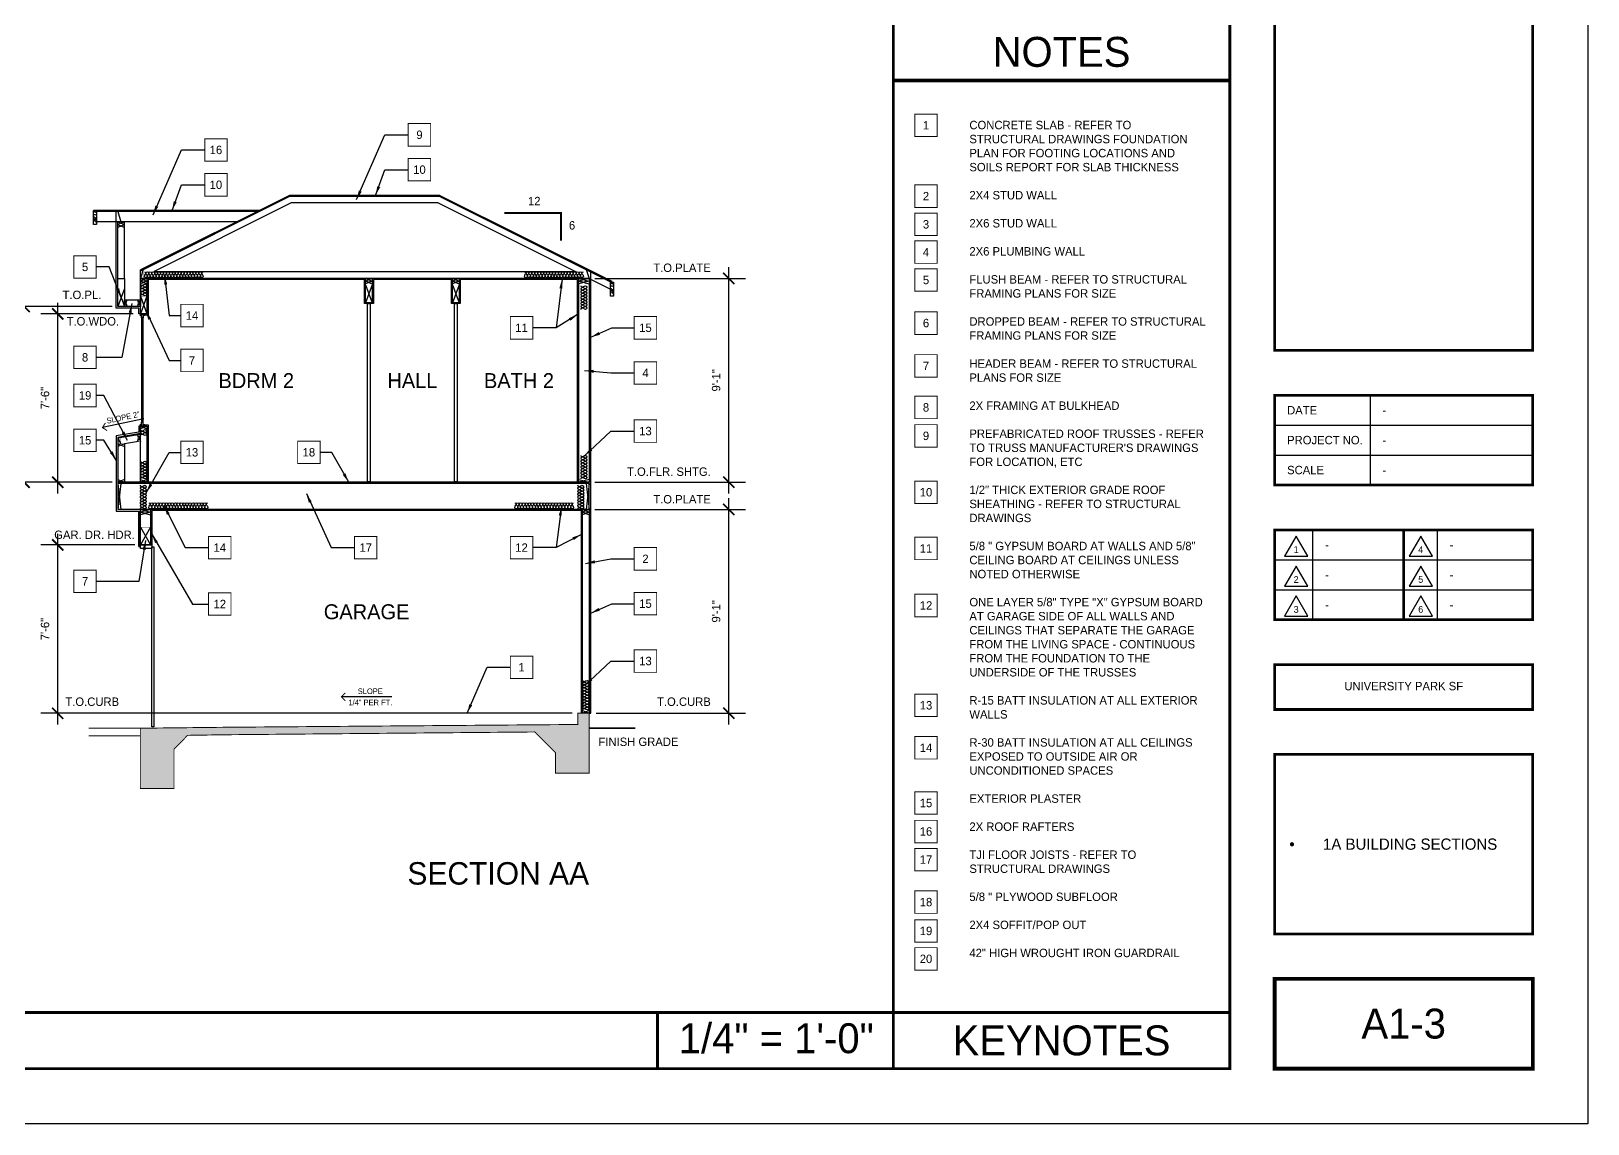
# Model space of a CAD drawing. Extents: x -1728 to 0, y -1152 to 0.
# Drawn here: x -833 to 0, y -1152 to -568 of the extents above; entities that cross this region are included whole.
import ezdxf
from ezdxf.enums import TextEntityAlignment as Align

# ---------------------------------------------------------------- set-up
doc = ezdxf.new("R2010")
doc.units = 0
doc.header["$LTSCALE"] = 48
doc.header["$MEASUREMENT"] = 0
doc.header["$PDMODE"] = 3
doc.header["$PDSIZE"] = -2
doc.layers.get('0').update_dxf_attribs({"linetype": 'CONTINUOUS'})
doc.layers.get('DEFPOINTS').update_dxf_attribs({"linetype": 'CONTINUOUS'})
doc.layers.add('24X36TB', color=7, linetype='CONTINUOUS', lineweight=30)
for name, color, linetype in [('30X42TB', 7, 'CONTINUOUS'), ('A-DIM', 1, 'CONTINUOUS'), ('A-HATCH', 40, 'CONTINUOUS'), ('A-SECT', 7, 'CONTINUOUS'), ('A-SECT SLAB', 123, 'CONTINUOUS'), ('A-SECT WALLS', 7, 'CONTINUOUS'), ('A-SYMTEXT', 2, 'CONTINUOUS'), ('A-TEXT', 3, 'CONTINUOUS'), ('A_INT_EL', 7, 'CONTINUOUS'), ('TB-text', 3, 'CONTINUOUS')]:
    doc.layers.add(name, color=color, linetype=linetype)
doc.styles.get("Standard").update_dxf_attribs({"font": 'ERASMD.TTF', "height": 4.5})
doc.dimstyles.new('ARCHITECTURE', dxfattribs={"dimscale": 48, "dimtxt": 0.18, "dimasz": 0.125, "dimexe": 0.1875, "dimexo": 0.0625, "dimgap": 0.09375, "dimtad": 1, "dimdec": 4, "dimzin": 3, "dimdsep": 46, "dimlunit": 4, "dimtxsty": 'Standard', "dimblk1": 'ARCHTICK', "dimblk2": 'ARCHTICK', "dimsah": 1, "dimcen": 0.09375, "dimdle": 0.125, "dimclrd": 1, "dimclre": 1, "dimclrt": 3, "dimadec": 0, "dimazin": 0, "dimtfac": 1, "dimtdec": 4, "dimtofl": 0, "dimtmove": 2, "dimatfit": 3, "dimldrblk": 'ARCHTICK', "dimfxl": 1, "dimfrac": 2, "dimtolj": 1, "dimtzin": 0, "dimarcsym": 0})
doc.dimstyles.new('ARROW', dxfattribs={"dimscale": 48, "dimtxt": 0.125, "dimasz": 5, "dimexe": 0.1875, "dimexo": 0.0625, "dimgap": 0.09375, "dimtad": 1, "dimjust": 2, "dimdec": 4, "dimzin": 3, "dimdsep": 46, "dimlunit": 4, "dimtxsty": 'Standard', "dimcen": 0.09375, "dimdle": 0.125, "dimclrt": 255, "dimadec": 0, "dimazin": 0, "dimtfac": 1, "dimtdec": 4, "dimtofl": 0, "dimtmove": 2, "dimatfit": 3, "dimfxl": 1, "dimfrac": 2, "dimtolj": 1, "dimtzin": 0, "dimarcsym": 0})

# ---------------------------------------------------------------- blocks, each defined once
blk = doc.blocks.new('01PSRV01')
at = {"color": 0, "linetype": 'ByBlock'}
blk.add_lwpolyline([(0, 0.5), (-0.433, -0.25), (0.433, -0.25)], close=True, dxfattribs=at)
blk.add_attdef('NUMBER', text='', height=0.25, dxfattribs=at).set_placement((0, 0), align=Align.MIDDLE)
blk = doc.blocks.new('A$C06A91398')
at = {"layer": '24X36TB'}
for p, q in [((495.62, 322.64), (495.62, 274.64)), ((444.62, 306.64), (582.62, 306.64)), ((444.62, 290.64), (582.62, 290.64)), ((444.62, 274.64), (582.62, 274.64)), ((464.92, 250.64), (464.92, 202.64)), ((531.53, 250.64), (531.53, 202.64)), ((444.62, 234.64), (582.62, 234.64)), ((444.62, 218.64), (582.62, 218.64))]:
    blk.add_line(p, q, dxfattribs=at)
blk.add_lwpolyline([(-1115.88, 1085.14), (612.12, 1085.14), (612.12, -66.86), (-1115.88, -66.86)], close=True, dxfattribs=at)
for points, const_width in [([(420.62, -37.36), (420.62, 1055.64), (-1055.88, 1055.64), (-1055.88, -37.36)], 1.5), ([(444.62, 346.64), (444.62, 623.52), (582.62, 623.52), (582.62, 346.64)], 1.5), ([(444.62, 274.64), (444.62, 322.64), (582.62, 322.64), (582.62, 274.64)], 1.5), ([(444.62, 202.64), (444.62, 250.64), (582.62, 250.64), (582.62, 202.64)], 1.5), ([(444.62, 178.64), (582.62, 178.64), (582.62, 154.64), (444.62, 154.64)], 1.5), ([(444.62, 34.64), (444.62, 130.64), (582.62, 130.64), (582.62, 34.64)], 1.5), ([(444.62, 10.64), (582.62, 10.64), (582.62, -37.36), (444.62, -37.36)], 2)]:
    blk.add_lwpolyline(points, close=True, dxfattribs=dict(at, const_width=const_width))
at = {"layer": '24X36TB', "const_width": 1.5}
blk.add_lwpolyline([(513.62, 250.64), (513.62, 202.64)], dxfattribs=at)
at = {"layer": 'TB-text', "xscale": 14.40000000000146, "yscale": 14.39999999999418, "zscale": 14.4}
for p, values in [((456.11, 240.17), {'NUMBER': '1'}), ((522.72, 240.17), {'NUMBER': '4'}), ((456.11, 224.17), {'NUMBER': '2'}), ((522.72, 224.17), {'NUMBER': '5'}), ((456.11, 208.17), {'NUMBER': '3'}), ((522.72, 208.17), {'NUMBER': '6'})]:
    blk.add_blockref('01PSRV01', p, dxfattribs=at).add_auto_attribs(values)
at = {"layer": 'TB-text', "char_height": 4.5, "width": 51, "attachment_point": 4}
for s, insert in [('{\\fEras Medium ITC|b0|i0|c0|p34;DATE}', (451.26, 314.64)), ('{\\fEras Medium ITC|b0|i0|c0|p34;PROJECT NO.}', (451.26, 298.64)), ('{\\fEras Medium ITC|b0|i0|c0|p34;SCALE}', (451.26, 282.64))]:
    blk.add_mtext(s, dxfattribs=dict(at, insert=insert))
blk = doc.blocks.new('A$C55AC4CED')
at = {"layer": 'A-SECT WALLS', "color": 1}
for p, q in [((-3.5, 0), (0, -1.5)), ((0, 0), (-3.5, -1.5))]:
    blk.add_line(p, q, dxfattribs=at)
at = {"layer": 'A-SECT WALLS', "color": 1, "const_width": 0.05}
blk.add_lwpolyline([(-3.5, 0), (0, 0), (0, -1.5), (-3.5, -1.5)], close=True, dxfattribs=at)
blk = doc.blocks.new('A$C733F0816')
at = {"layer": 'A-SECT WALLS', "color": 1}
for p, q in [((-5.5, 0), (0, -1.5)), ((0, 0), (-5.5, -1.5))]:
    blk.add_line(p, q, dxfattribs=at)
at = {"layer": 'A-SECT WALLS', "color": 1, "const_width": 0.05}
blk.add_lwpolyline([(-5.5, 0), (0, 0), (0, -1.5), (-5.5, -1.5)], close=True, dxfattribs=at)
blk = doc.blocks.new('A$C44A25B88')
at = {"layer": 'A-SECT WALLS', "color": 1, "const_width": 0.05}
blk.add_lwpolyline([(0, 0), (0, 3.91), (-1.5, 4.66), (-1.5, 0), (0, 0)], dxfattribs=at)
at = {"layer": 'A-SECT WALLS', "color": 1}
blk.add_lwpolyline([(-1.5, 4.66), (0, 0)], dxfattribs=at)
blk = doc.blocks.new('_ARCHTICK')
at = {"color": 0, "linetype": 'ByBlock', "const_width": 0.15}
blk.add_lwpolyline([(-0.5, -0.5), (0.5, 0.5)], dxfattribs=at)
blk = doc.blocks.new('*D8')
at = {"layer": 'A-DIM', "color": 1, "lineweight": -2, "transparency": 16777216}
for p, q in [((-531.17, -823.5), (-450.43, -823.5)), ((-459.43, -938.5), (-459.43, -817.5)), ((-530.3, -932.5), (-450.43, -932.5))]:
    blk.add_line(p, q, dxfattribs=at)
at = {"layer": 'DEFPOINTS', "color": 0, "transparency": 16777216}
for p in [(-534.17, -823.5), (-459.43, -823.5), (-533.3, -932.5)]:
    blk.add_point(p, dxfattribs=at)
at = {"layer": 'A-DIM', "color": 1, "lineweight": -2, "transparency": 16777216, "xscale": 6, "yscale": 6, "zscale": 6}
for p, rotation in [((-459.43, -823.5), 90), ((-459.43, -932.5), 270)]:
    blk.add_blockref('_ARCHTICK', p, dxfattribs=dict(at, rotation=rotation))
at = {"layer": 'A-DIM', "color": 3, "transparency": 16777216, "insert": (-466.21, -878), "char_height": 4.5, "attachment_point": 5, "rotation": 90}
blk.add_mtext('\\A1;9\'-1"', dxfattribs=at)
blk = doc.blocks.new('*D9')
at = {"layer": 'A-DIM', "color": 1, "lineweight": -2, "transparency": 16777216}
for p, q in [((-459.43, -815), (-459.43, -694)), ((-531.17, -700), (-450.43, -700)), ((-531.17, -809), (-450.43, -809))]:
    blk.add_line(p, q, dxfattribs=at)
at = {"layer": 'DEFPOINTS', "color": 0, "transparency": 16777216}
for p in [(-534.17, -700), (-459.43, -700), (-534.17, -809)]:
    blk.add_point(p, dxfattribs=at)
at = {"layer": 'A-DIM', "color": 1, "lineweight": -2, "transparency": 16777216, "xscale": 6, "yscale": 6, "zscale": 6}
for p, rotation in [((-459.43, -700), 90), ((-459.43, -809), 270)]:
    blk.add_blockref('_ARCHTICK', p, dxfattribs=dict(at, rotation=rotation))
at = {"layer": 'A-DIM', "color": 3, "transparency": 16777216, "insert": (-466.21, -754.5), "char_height": 4.5, "attachment_point": 5, "rotation": 90}
blk.add_mtext('\\A1;9\'-1"', dxfattribs=at)
blk = doc.blocks.new('*D15')
at = {"layer": 'A-DIM', "color": 1, "lineweight": -2, "transparency": 16777216}
for p, q in [((-818.35, -938.5), (-818.35, -836.5)), ((-777.05, -842.5), (-827.35, -842.5)), ((-543.17, -932.5), (-827.35, -932.5))]:
    blk.add_line(p, q, dxfattribs=at)
at = {"layer": 'DEFPOINTS', "color": 0, "transparency": 16777216}
for p in [(-818.35, -842.5), (-774.05, -842.5), (-540.17, -932.5)]:
    blk.add_point(p, dxfattribs=at)
at = {"layer": 'A-DIM', "color": 1, "lineweight": -2, "transparency": 16777216, "xscale": 6, "yscale": 6, "zscale": 6}
for p, rotation in [((-818.35, -842.5), 90), ((-818.35, -932.5), 270)]:
    blk.add_blockref('_ARCHTICK', p, dxfattribs=dict(at, rotation=rotation))
at = {"layer": 'A-DIM', "color": 3, "transparency": 16777216, "insert": (-825.13, -887.5), "char_height": 4.5, "attachment_point": 5, "rotation": 90}
blk.add_mtext('\\A1;7\'-6"', dxfattribs=at)
blk = doc.blocks.new('*D16')
at = {"layer": 'A-DIM', "color": 1, "lineweight": -2, "transparency": 16777216}
for p, q in [((-818.35, -815), (-818.35, -713)), ((-778.05, -719), (-827.35, -719)), ((-789.17, -809), (-827.35, -809))]:
    blk.add_line(p, q, dxfattribs=at)
at = {"layer": 'DEFPOINTS', "color": 0, "transparency": 16777216}
for p in [(-818.35, -719), (-775.05, -719), (-786.17, -809)]:
    blk.add_point(p, dxfattribs=at)
at = {"layer": 'A-DIM', "color": 1, "lineweight": -2, "transparency": 16777216, "xscale": 6, "yscale": 6, "zscale": 6}
for p, rotation in [((-818.35, -719), 90), ((-818.35, -809), 270)]:
    blk.add_blockref('_ARCHTICK', p, dxfattribs=dict(at, rotation=rotation))
at = {"layer": 'A-DIM', "color": 3, "transparency": 16777216, "insert": (-825.13, -764), "char_height": 4.5, "attachment_point": 5, "rotation": 90}
blk.add_mtext('\\A1;7\'-6"', dxfattribs=at)
blk = doc.blocks.new('*D17')
at = {"layer": 'A-DIM', "color": 1, "lineweight": -2, "transparency": 16777216}
for p, q in [((-789.17, -715), (-845.35, -715)), ((-836.35, -815), (-836.35, -709)), ((-789.17, -809), (-845.35, -809))]:
    blk.add_line(p, q, dxfattribs=at)
at = {"layer": 'DEFPOINTS', "color": 0, "transparency": 16777216}
for p in [(-836.35, -715), (-786.17, -715), (-786.17, -809)]:
    blk.add_point(p, dxfattribs=at)
at = {"layer": 'A-DIM', "color": 1, "lineweight": -2, "transparency": 16777216, "xscale": 6, "yscale": 6, "zscale": 6}
for p, rotation in [((-836.35, -715), 90), ((-836.35, -809), 270)]:
    blk.add_blockref('_ARCHTICK', p, dxfattribs=dict(at, rotation=rotation))
at = {"layer": 'A-DIM', "color": 3, "transparency": 16777216, "insert": (-843.17, -762), "char_height": 4.5, "attachment_point": 5, "rotation": 90}
blk.add_mtext('\\A1;7\'-10"', dxfattribs=at)
blk = doc.blocks.new('INSUL')
for p, q in [((0.060181, 0.087308), (0.189161, -0.086543)), ((0.439819, 0.087308), (0.310839, -0.086543)), ((0.560181, 0.087308), (0.689161, -0.086543)), ((0.939819, 0.087308), (0.810839, -0.086543))]:
    blk.add_line(p, q)
for centre, start, end in [((0.25, 0.25), 319.400378, 220.599622), ((0.75, 0.25), 319.400378, 220.599622), ((0, -0.25), 270, 40.830715), ((0.5, -0.25), 139.169285, 40.830715), ((1, -0.25), 139.169285, 270)]:
    blk.add_arc(centre, 0.25, start, end)
blk = doc.blocks.new('arrow')
at = {"layer": 'A_INT_EL', "linetype": 'Continuous', "const_width": 0.5}
blk.add_lwpolyline([(-2.12, -2.12), (0, 0), (2.12, -2.12)], dxfattribs=at)

msp = doc.modelspace()

# ---------------------------------------------------------------- hatches: boundary and pattern name
at = {"layer": 'A-HATCH'}
h = msp.add_hatch(dxfattribs=at)
h.set_pattern_fill('AR-CONC,_O', color=256)
h.set_pattern_definition([(50, (0, 0), (7.172602, -0.62752), [0.75, -8.25]), (355, (0, 0), (-1.387513, 7.52192), [0.6, -6.6]), (100.4514, (0.598, -0.052), (5.785094, 6.894395), [0.6374, -7.01142]), (46.1842, (0, 2), (10.67241, -1.65519), [1.125, -12.375]), (96.6356, (0.889, 1.862), (9.34663, 9.74118), [0.9561, -10.51713]), (351.1842, (0, 2), (9.34662, 9.74119), [0.9, -9.9]), (21, (1, 1.5), (5.96907, -4.02619), [0.75, -8.25]), (326, (1, 1.5), (2.433153, 7.2515), [0.6, -6.6]), (71.4514, (1.4974, 1.1645), (8.402226, 3.225305), [0.6374, -7.01142]), (37.5, (0, 0), (0.1215986, 3.3289385), [0, -6.52, 0, -6.7, 0, -6.625]), (7.5, (0, 0), (2.630695, 3.944117), [0, -3.82, 0, -6.37, 0, -2.525]), (327.5, (-2.23, 0), (5.3382244, -0.225549), [0, -2.5, 0, -7.8, 0, -10.35]), (317.5, (-3.23, 0), (5.831862, 1.00105), [0, -3.25, 0, -5.18, 0, -7.35])])
h.paths.add_polyline_path([(-534.17109, -932.49569), (-537.67109, -932.49569), (-540.17109, -932.49569), (-540.17109, -938.49569), (-729.86603, -939.99897), (-774.17109, -940.49571), (-774.16917, -972.66715), (-756.16917, -972.66715), (-756.16917, -951.66715), (-748.88466, -944.30188), (-729.36905, -943.99365), (-563.17109, -942.49569), (-552.17109, -953.49569), (-552.17109, -964.49569), (-534.17109, -964.49569)])

# ---------------------------------------------------------------- linework, layer by layer
at = {"layer": '24X36TB', "const_width": 1.5}
for points in [[(-371.5, -1122.5), (-371.5, -1122.5), (-371.5, -29.5)], [(-1668, -1092.5), (-1074, -1092.5), (-191.5, -1092.5)], [(-497.57522, -1122.5), (-497.57522, -1092.5)]]:
    msp.add_lwpolyline(points, dxfattribs=at)
at = {"layer": '30X42TB', "color": 7, "const_width": 2}
msp.add_lwpolyline([(-371.5, -594.15775), (-191.5, -594.15775)], dxfattribs=at)
at = {"layer": 'A-SECT'}
for p, q in [((-694.42802, -655.65202), (-774.17109, -695.52356)), ((-694.30999, -656.15202), (-774.17109, -696.08257)), ((-613.91417, -655.65202), (-694.42802, -655.65202)), ((-614.0322, -656.15202), (-694.30999, -656.15202)), ((-614.0322, -656.15202), (-522.28913, -702.02356)), ((-613.91417, -655.65202), (-522.06552, -701.57634)), ((-710.6159, -663.74596), (-799.17109, -663.74596)), ((-711.6159, -664.24596), (-797.67109, -664.24596)), ((-693.48375, -659.65202), (-767.17109, -696.49569)), ((-614.85844, -659.65202), (-693.48375, -659.65202)), ((-614.85844, -659.65202), (-541.17109, -696.49569)), ((-722.6159, -669.74596), (-797.67109, -669.74596)), ((-786.17109, -699.99569), (-786.17109, -669.74596)), ((-782.67109, -699.99569), (-782.67109, -669.74596)), ((-774.17109, -699.99569), (-774.17109, -695.52356)), ((-541.17109, -696.49569), (-767.17109, -696.49569)), ((-533.29609, -932.49569), (-533.29609, -696.52007)), ((-534.17109, -699.99569), (-774.17109, -699.99569)), ((-654.29609, -700.62069), (-770.04609, -700.62069)), ((-607.79609, -700.62069), (-649.54609, -700.62069)), ((-607.79609, -712.99569), (-607.79609, -700.62069)), ((-540.29609, -700.62069), (-603.04609, -700.62069)), ((-534.17109, -699.99569), (-522.67109, -705.74569)), ((-522.28913, -702.02356), (-522.06552, -701.57634)), ((-774.17109, -778.99569), (-775.04609, -778.99569)), ((-787.04609, -784.25446), (-787.04609, -824.37069)), ((-774.17109, -782.99569), (-786.17109, -784.99569)), ((-774.17109, -783.50259), (-786.17109, -785.50259)), ((-786.17109, -784.99569), (-786.17109, -823.49569)), ((-775.17595, -787.21834), (-782.67109, -788.46753)), ((-782.67109, -788.46753), (-782.67109, -808.99569)), ((-534.17109, -808.99569), (-786.17109, -808.99569)), ((-534.17109, -809.74569), (-786.17109, -809.74569)), ((-534.17109, -823.49569), (-534.17109, -808.99569)), ((-534.17109, -823.49569), (-786.17109, -823.49569)), ((-538.29609, -824.12069), (-768.04609, -824.12069)), ((-534.17109, -932.49569), (-533.29609, -932.49569))]:
    msp.add_line(p, q, dxfattribs=at)
for points in [[(-799.17109, -663.74596), (-797.67109, -663.74596), (-797.67109, -671.24596), (-799.17109, -671.24596)], [(-522.67109, -702.02356), (-521.17109, -702.02356), (-521.17109, -709.52356), (-522.67109, -709.52356)], [(-782.67109, -711.49569), (-774.17109, -711.49569), (-774.17109, -714.99569), (-782.67109, -714.99569)], [(-654.29609, -712.99569), (-649.54609, -712.99569), (-649.54609, -713.49569), (-654.29609, -713.49569)], [(-651.23359, -808.75269), (-652.60859, -808.75269), (-652.60859, -713.51663), (-651.23359, -713.51663)], [(-607.79609, -712.99569), (-603.04609, -712.99569), (-603.04609, -713.49569), (-607.79609, -713.49569)], [(-604.73359, -808.75269), (-606.10859, -808.75269), (-606.10859, -713.51663), (-604.73359, -713.51663)], [(-774.04609, -842.49569), (-768.04609, -842.49569), (-768.04609, -844.49569), (-774.04609, -844.49569)], [(-768.04609, -843.49569), (-767.04609, -843.49569), (-767.04609, -939.69206), (-768.04609, -939.69206)]]:
    msp.add_lwpolyline(points, close=True, dxfattribs=at)
for points in [[(-774.17109, -718.99569), (-775.04609, -718.99569), (-775.04609, -715.87069), (-787.04609, -715.87069), (-787.04609, -664.24596)], [(-774.17109, -717.49569), (-774.17109, -719.99569), (-774.17109, -718.99569), (-772.17109, -718.99569), (-772.17109, -719.99569), (-772.17109, -718.99569), (-773.17109, -718.99569), (-773.17109, -719.05296), (-773.67109, -719.05296), (-773.67109, -721.05296), (-772.67109, -721.05296), (-772.67109, -719.05296), (-773.17109, -719.05296), (-772.67109, -719.05296), (-772.67109, -721.05296), (-772.92109, -721.05296), (-772.92109, -776.93843), (-773.04609, -776.93843), (-773.04609, -721.05296), (-773.29609, -721.05296), (-773.29609, -776.93843), (-773.42109, -776.93843), (-773.42109, -721.05296), (-773.42109, -776.93843), (-773.67109, -776.93843), (-773.67109, -778.93843), (-773.17109, -778.93843), (-773.17109, -778.99569), (-774.17109, -778.99569), (-774.17109, -777.99569), (-774.17109, -780.49569), (-774.17109, -778.99569), (-772.17109, -778.99569), (-772.17109, -777.99569), (-772.17109, -778.99569), (-772.67109, -778.99569)], [(-775.04609, -778.99569), (-775.04609, -782.25446), (-787.04609, -784.25446), (-787.04609, -824.37069), (-775.04609, -824.37069), (-775.04609, -843.37069), (-774.04609, -843.37069)], [(-773.17109, -778.93843), (-772.67109, -778.93843), (-772.67109, -776.93843), (-772.92109, -776.93843), (-773.29609, -776.93843)], [(-774.04609, -843.37069), (-775.04609, -843.37069), (-775.04609, -824.37069)]]:
    msp.add_lwpolyline(points, dxfattribs=at)
at = {"layer": 'A-SECT', "const_width": 1}
msp.add_lwpolyline([(-509.43151, -940.49569), (-534.17109, -940.49569)], dxfattribs=at)
at = {"layer": 'A-SECT'}
for points in [[(-799.17109, -665.23409), (-798.68235, -664.31333), (-797.67109, -664.8044)], [(-799.17109, -666.38503), (-798.77448, -665.7712), (-797.67109, -666.1395)], [(-799.17109, -666.9068), (-797.67109, -668.04241)], [(-799.17109, -668.57952), (-798.83588, -668.11914), (-797.67109, -668.88645)], [(-799.17109, -670.03739), (-798.55953, -668.76367), (-797.67109, -670.46708)], [(-522.67109, -703.51169), (-522.18235, -702.59092), (-521.17109, -703.08199)], [(-522.67109, -704.66263), (-522.27448, -704.0488), (-521.17109, -704.4171)], [(-522.67109, -705.1844), (-521.17109, -706.32001)], [(-522.67109, -706.85712), (-522.33588, -706.39674), (-521.17109, -707.16404)], [(-522.67109, -708.31499), (-522.05953, -707.04127), (-521.17109, -708.74468)]]:
    msp.add_spline(points, degree=3, dxfattribs=at)
at = {"layer": 'A-SECT SLAB', "const_width": 0.5}
for points in [[(-729.36905, -943.99365), (-563.17109, -942.49569), (-552.17109, -953.49569), (-552.17109, -964.49569), (-534.17109, -964.49569), (-534.17109, -932.49569), (-540.17109, -932.49569), (-540.17109, -938.49569), (-729.86603, -939.99897)], [(-774.16917, -940.49569), (-801.82212, -940.49569)], [(-729.36905, -943.99365), (-748.88466, -944.30188), (-756.16917, -951.66715), (-756.16917, -972.66715), (-774.16917, -972.66715), (-774.17109, -940.49571), (-729.86603, -939.99897)], [(-774.16917, -944.49569), (-801.82212, -944.49569)]]:
    msp.add_lwpolyline(points, dxfattribs=at)
at = {"layer": 'A-SECT WALLS', "color": 1}
for p, q in [((-786.17109, -664.24596), (-784.67109, -669.74596)), ((-786.17109, -705.49569), (-782.67109, -714.99569)), ((-782.67109, -705.49569), (-786.17109, -714.99569)), ((-653.67109, -703.49569), (-650.17109, -712.99569)), ((-650.17109, -703.49569), (-653.67109, -712.99569)), ((-607.17109, -703.49569), (-603.67109, -712.99569)), ((-603.67109, -703.49569), (-607.17109, -712.99569)), ((-774.17109, -709.49569), (-770.67109, -718.99569)), ((-770.67109, -709.49569), (-774.17109, -718.99569)), ((-786.17109, -785.50259), (-784.62487, -788.46753)), ((-786.17109, -809.74569), (-784.67109, -823.49569)), ((-784.67109, -809.74569), (-786.17109, -823.49569)), ((-535.67109, -809.74569), (-534.17109, -823.49569)), ((-534.17109, -809.74569), (-535.67109, -823.49569)), ((-774.17109, -832.99569), (-768.67109, -842.49569)), ((-768.67109, -832.99569), (-774.17109, -842.49569))]:
    msp.add_line(p, q, dxfattribs=at)
at = {"layer": 'A-SECT WALLS'}
for p, q in [((-770.04609, -700.62069), (-770.04609, -719.62069)), ((-654.29609, -712.99569), (-654.29609, -700.62069)), ((-649.54609, -700.62069), (-649.54609, -712.99569)), ((-603.04609, -700.62069), (-603.04609, -712.99569)), ((-540.29609, -808.99569), (-540.29609, -700.62069)), ((-770.04609, -719.62069), (-772.17109, -719.62069)), ((-768.04609, -824.12069), (-768.04609, -843.12069)), ((-538.29609, -932.49569), (-538.29609, -824.12069))]:
    msp.add_line(p, q, dxfattribs=at)
at = {"layer": 'A-SECT WALLS', "color": 1, "const_width": 0.05}
for points in [[(-786.17109, -664.24596), (-784.67109, -664.24596), (-784.67109, -669.74596), (-786.17109, -669.74596)], [(-786.17109, -705.49569), (-782.67109, -705.49569), (-782.67109, -714.99569), (-786.17109, -714.99569)], [(-653.67109, -703.49569), (-650.17109, -703.49569), (-650.17109, -712.99569), (-653.67109, -712.99569)], [(-607.17109, -703.49569), (-603.67109, -703.49569), (-603.67109, -712.99569), (-607.17109, -712.99569)], [(-774.17109, -709.49569), (-770.67109, -709.49569), (-770.67109, -718.99569), (-774.17109, -718.99569)], [(-786.17109, -788.46753), (-786.17109, -785.50259), (-784.62487, -785.24489), (-784.62487, -788.46753)], [(-786.17109, -809.74569), (-784.67109, -809.74569), (-784.67109, -823.49569), (-786.17109, -823.49569)], [(-535.67109, -809.74569), (-534.17109, -809.74569), (-534.17109, -823.49569), (-535.67109, -823.49569)], [(-774.17109, -832.99569), (-768.67109, -832.99569), (-768.67109, -842.49569), (-774.17109, -842.49569)]]:
    msp.add_lwpolyline(points, close=True, dxfattribs=at)
at = {"layer": 'A-SECT WALLS'}
for points in [[(-786.17109, -699.99569), (-782.67109, -699.99569), (-782.67109, -714.99569), (-786.17109, -714.99569)], [(-774.17109, -699.99569), (-770.67109, -699.99569), (-770.67109, -718.99569), (-774.17109, -718.99569)], [(-653.67109, -699.99569), (-650.17109, -699.99569), (-650.17109, -712.99569), (-653.67109, -712.99569)], [(-607.17109, -699.99569), (-603.67109, -699.99569), (-603.67109, -712.99569), (-607.17109, -712.99569)], [(-539.67109, -699.99569), (-534.17109, -699.99569), (-534.17109, -808.99569), (-539.67109, -808.99569)], [(-774.17109, -778.99569), (-770.67109, -778.99569), (-770.67109, -808.99569), (-774.17109, -808.99569)], [(-774.17109, -823.49569), (-768.67109, -823.49569), (-768.67109, -842.49569), (-774.17109, -842.49569)], [(-537.67109, -823.49569), (-534.17109, -823.49569), (-534.17109, -932.49569), (-537.67109, -932.49569)]]:
    msp.add_lwpolyline(points, close=True, dxfattribs=at)
msp.add_lwpolyline([(-772.17109, -778.37069), (-770.04609, -778.37069), (-770.04609, -808.99569)], dxfattribs=at)
at = {"layer": 'A-SYMTEXT'}
for p, q in [((-772.37523, -775.09971), (-794.4714, -779.75963)), ((-639.71804, -923.73517), (-666.62415, -923.73517))]:
    msp.add_line(p, q, dxfattribs=at)
at = {"layer": 'A-SYMTEXT', "const_width": 0.5}
for points in [[(-359.97839, -624.15775), (-347.97839, -624.15775), (-347.97839, -612.15775), (-359.97839, -612.15775)], [(-630.89753, -629.26774), (-618.89753, -629.26774), (-618.89753, -617.26774), (-630.89753, -617.26774)], [(-739.74998, -637.36168), (-727.74998, -637.36168), (-727.74998, -625.36168), (-739.74998, -625.36168)], [(-630.89753, -647.90213), (-618.89753, -647.90213), (-618.89753, -635.90213), (-630.89753, -635.90213)], [(-739.74998, -655.99607), (-727.74998, -655.99607), (-727.74998, -643.99607), (-739.74998, -643.99607)], [(-359.97839, -662.045), (-347.97839, -662.045), (-347.97839, -650.045), (-359.97839, -650.045)], [(-359.97839, -677.14866), (-347.97839, -677.14866), (-347.97839, -665.14866), (-359.97839, -665.14866)], [(-359.97839, -691.96548), (-347.97839, -691.96548), (-347.97839, -679.96548), (-359.97839, -679.96548)], [(-809.73278, -699.8995), (-797.73278, -699.8995), (-797.73278, -687.8995), (-809.73278, -687.8995)], [(-359.97839, -706.89446), (-347.97839, -706.89446), (-347.97839, -694.89446), (-359.97839, -694.89446)], [(-752.56439, -725.89589), (-740.56439, -725.89589), (-740.56439, -713.89589), (-752.56439, -713.89589)], [(-576.29609, -732.43779), (-564.29609, -732.43779), (-564.29609, -720.43779), (-576.29609, -720.43779)], [(-510.0204, -732.43779), (-498.0204, -732.43779), (-498.0204, -720.43779), (-510.0204, -720.43779)], [(-359.97839, -729.9468), (-347.97839, -729.9468), (-347.97839, -717.9468), (-359.97839, -717.9468)], [(-809.73278, -748.25189), (-797.73278, -748.25189), (-797.73278, -736.25189), (-809.73278, -736.25189)], [(-752.56439, -749.89589), (-740.56439, -749.89589), (-740.56439, -737.89589), (-752.56439, -737.89589)], [(-359.97839, -752.7967), (-347.97839, -752.7967), (-347.97839, -740.7967), (-359.97839, -740.7967)], [(-510.0204, -756.55259), (-498.0204, -756.55259), (-498.0204, -744.55259), (-510.0204, -744.55259)], [(-809.73278, -768.61092), (-797.73278, -768.61092), (-797.73278, -756.61092), (-809.73278, -756.61092)], [(-359.97839, -775.01642), (-347.97839, -775.01642), (-347.97839, -763.01642), (-359.97839, -763.01642)], [(-809.73278, -792.57048), (-797.73278, -792.57048), (-797.73278, -780.57048), (-809.73278, -780.57048)], [(-510.0204, -787.65664), (-498.0204, -787.65664), (-498.0204, -775.65664), (-510.0204, -775.65664)], [(-359.97839, -790.22344), (-347.97839, -790.22344), (-347.97839, -778.22344), (-359.97839, -778.22344)], [(-752.56439, -799.00995), (-740.56439, -799.00995), (-740.56439, -787.00995), (-752.56439, -787.00995)], [(-678.03061, -799.00995), (-690.03061, -799.00995), (-690.03061, -787.00995), (-678.03061, -787.00995)], [(-359.97839, -820.35709), (-347.97839, -820.35709), (-347.97839, -808.35709), (-359.97839, -808.35709)], [(-737.68025, -849.93779), (-725.68025, -849.93779), (-725.68025, -837.93779), (-737.68025, -837.93779)], [(-659.63396, -849.93779), (-647.63396, -849.93779), (-647.63396, -837.93779), (-659.63396, -837.93779)], [(-576.29609, -849.93779), (-564.29609, -849.93779), (-564.29609, -837.93779), (-576.29609, -837.93779)], [(-359.97839, -850.40163), (-347.97839, -850.40163), (-347.97839, -838.40163), (-359.97839, -838.40163)], [(-510.0204, -855.93779), (-498.0204, -855.93779), (-498.0204, -843.93779), (-510.0204, -843.93779)], [(-809.73278, -867.98315), (-797.73278, -867.98315), (-797.73278, -855.98315), (-809.73278, -855.98315)], [(-737.68025, -880.10631), (-725.68025, -880.10631), (-725.68025, -868.10631), (-737.68025, -868.10631)], [(-510.0204, -879.93779), (-498.0204, -879.93779), (-498.0204, -867.93779), (-510.0204, -867.93779)], [(-359.97839, -880.88403), (-347.97839, -880.88403), (-347.97839, -868.88403), (-359.97839, -868.88403)], [(-510.0204, -910.60392), (-498.0204, -910.60392), (-498.0204, -898.60392), (-510.0204, -898.60392)], [(-576.29609, -913.91881), (-564.29609, -913.91881), (-564.29609, -901.91881), (-576.29609, -901.91881)], [(-359.97839, -934.26428), (-347.97839, -934.26428), (-347.97839, -922.26428), (-359.97839, -922.26428)], [(-359.97839, -956.96064), (-347.97839, -956.96064), (-347.97839, -944.96064), (-359.97839, -944.96064)], [(-359.97839, -986.49005), (-347.97839, -986.49005), (-347.97839, -974.49005), (-359.97839, -974.49005)], [(-359.97839, -1001.72139), (-347.97839, -1001.72139), (-347.97839, -989.72139), (-359.97839, -989.72139)], [(-359.97839, -1016.73178), (-347.97839, -1016.73178), (-347.97839, -1004.73178), (-359.97839, -1004.73178)], [(-359.97839, -1039.47219), (-347.97839, -1039.47219), (-347.97839, -1027.47219), (-359.97839, -1027.47219)], [(-359.97839, -1054.8872), (-347.97839, -1054.8872), (-347.97839, -1042.8872), (-359.97839, -1042.8872)], [(-359.97839, -1069.82481), (-347.97839, -1069.82481), (-347.97839, -1057.82481), (-359.97839, -1057.82481)]]:
    msp.add_lwpolyline(points, close=True, dxfattribs=at)
at = {"layer": 'A-SYMTEXT', "const_width": 1}
msp.add_lwpolyline([(-579.42962, -665.09618), (-549.1575, -665.09618), (-549.1575, -679.90217)], dxfattribs=at)

# ---------------------------------------------------------------- block references
at = {"layer": '24X36TB'}
msp.add_blockref('A$C06A91398', (-612.11644, -1085.14447), dxfattribs=at)
at = {"layer": 'A-SECT', "xscale": -1}
msp.add_blockref('A$C44A25B88', (-774.17109, -699.99569), dxfattribs=at)
at = {"layer": 'A-SECT', "yscale": 3.150000000001455, "zscale": 3.15}
for p, xscale, rotation in [((-772.00069, -698.08827), -3.149999999998314, 179.9999678192501), ((-768.85069, -698.08827), -3.149999999998314, 179.9999678192501), ((-765.70069, -698.08827), -3.149999999998314, 179.9999678192501), ((-762.55069, -698.08827), -3.149999999998314, 179.9999678192501), ((-759.40069, -698.08827), -3.149999999998314, 179.9999678192501), ((-756.25069, -698.08827), -3.149999999998314, 179.9999678192501), ((-753.10069, -698.08827), -3.149999999998314, 179.9999678192501), ((-749.95069, -698.08827), -3.149999999998314, 179.9999678192501), ((-746.80069, -698.08827), -3.149999999998314, 179.9999678192501), ((-743.65069, -698.08827), -3.149999999998314, 179.9999678192501), ((-568.69653, -698.08827), -3.149999999998314, 179.9999678192501), ((-565.54653, -698.08827), -3.149999999998314, 179.9999678192501), ((-562.39653, -698.08827), -3.149999999998314, 179.9999678192501), ((-559.24653, -698.08827), -3.149999999998314, 179.9999678192501), ((-556.09653, -698.08827), -3.149999999998314, 179.9999678192501), ((-552.94653, -698.08827), -3.149999999998314, 179.9999678192501), ((-549.79653, -698.08827), -3.149999999998314, 179.9999678192501), ((-546.64653, -698.08827), -3.149999999998314, 179.9999678192501), ((-543.49653, -698.08827), -3.149999999998314, 179.9999678192501), ((-540.34653, -698.08827), -3.149999999998314, 179.9999678192501), ((-772.4211, -706.22198), -3.150000000001952, 269.9999678192501), ((-772.4211, -709.37198), -3.150000000001952, 269.9999678192501), ((-536.9211, -707.13244), -3.150000000001952, 269.9999678192501), ((-536.9211, -710.28244), -3.150000000001952, 269.9999678192501), ((-536.9211, -713.43244), -3.150000000001952, 269.9999678192501), ((-536.9211, -716.58244), -3.150000000001952, 269.9999678192501), ((-772.4211, -784.01414), -3.150000000001952, 269.9999678192501), ((-772.4211, -800.93529), -3.150000000001952, 269.9999678192501), ((-536.9211, -797.78529), -3.150000000001952, 269.9999678192501), ((-536.9211, -800.93529), -3.150000000001952, 269.9999678192501), ((-772.4211, -804.08529), -3.150000000001952, 269.9999678192501), ((-772.4211, -807.23529), -3.150000000001952, 269.9999678192501), ((-536.9211, -804.08529), -3.150000000001952, 269.9999678192501), ((-536.9211, -807.23529), -3.150000000001952, 269.9999678192501), ((-772.59611, -813.78529), -3.150000000001952, 269.9999678192501), ((-772.59612, -816.93529), -3.150000000001952, 269.9999678192501), ((-538.63329, -816.93529), -3.150000000001952, 269.9999678192501), ((-538.63329, -813.78529), -3.150000000001952, 269.9999678192501), ((-772.59612, -820.08529), -3.150000000001952, 269.9999678192501), ((-772.59612, -823.23529), -3.150000000001952, 269.9999678192501), ((-769.62779, -821.58827), -3.149999999998314, 179.9999678192501), ((-766.47779, -821.58827), -3.149999999998314, 179.9999678192501), ((-763.32779, -821.58827), -3.149999999998314, 179.9999678192501), ((-760.17779, -821.58827), -3.149999999998314, 179.9999678192501), ((-757.02779, -821.58827), -3.149999999998314, 179.9999678192501), ((-753.87779, -821.58827), -3.149999999998314, 179.9999678192501), ((-750.72779, -821.58827), -3.149999999998314, 179.9999678192501), ((-747.57779, -821.58827), -3.149999999998314, 179.9999678192501), ((-744.42779, -821.58827), -3.149999999998314, 179.9999678192501), ((-741.27779, -821.58827), -3.149999999998314, 179.9999678192501), ((-573.92718, -821.58827), -3.149999999998314, 179.9999678192501), ((-570.77718, -821.58827), -3.149999999998314, 179.9999678192501), ((-567.62718, -821.58827), -3.149999999998314, 179.9999678192501), ((-564.47718, -821.58827), -3.149999999998314, 179.9999678192501), ((-561.32718, -821.58827), -3.149999999998314, 179.9999678192501), ((-558.17718, -821.58827), -3.149999999998314, 179.9999678192501), ((-555.02718, -821.58827), -3.149999999998314, 179.9999678192501), ((-551.87718, -821.58827), -3.149999999998314, 179.9999678192501), ((-548.72718, -821.58827), -3.149999999998314, 179.9999678192501), ((-545.57718, -821.58827), -3.149999999998314, 179.9999678192501), ((-538.63329, -820.08529), -3.150000000001952, 269.9999678192501), ((-538.63329, -823.23529), -3.150000000001952, 269.9999678192501), ((-535.92109, -918.13529), -3.150000000001952, 269.9999678192501), ((-535.9211, -921.28529), -3.150000000001952, 269.9999678192501), ((-535.9211, -924.43529), -3.150000000001952, 269.9999678192501), ((-535.9211, -927.58529), -3.150000000001952, 269.9999678192501), ((-535.9211, -930.73529), -3.150000000001952, 269.9999678192501)]:
    msp.add_blockref('INSUL', p, dxfattribs=dict(at, xscale=xscale, rotation=rotation))
at = {"layer": 'A-SECT'}
msp.add_blockref('A$C44A25B88', (-534.17109, -699.99569), dxfattribs=at)
at = {"layer": 'A-SECT WALLS'}
for name, p in [('A$C55AC4CED', (-782.67109, -669.74596)), ('A$C55AC4CED', (-782.67109, -671.24596)), ('A$C55AC4CED', (-770.67109, -699.99569)), ('A$C55AC4CED', (-770.67109, -701.49569)), ('A$C55AC4CED', (-650.17109, -699.99569)), ('A$C55AC4CED', (-650.17109, -701.49569)), ('A$C55AC4CED', (-603.67109, -699.99569)), ('A$C55AC4CED', (-603.67109, -701.49569)), ('A$C733F0816', (-534.17109, -699.99569)), ('A$C733F0816', (-534.17109, -701.49569)), ('A$C55AC4CED', (-770.67109, -778.99569)), ('A$C55AC4CED', (-782.67109, -788.46753)), ('A$C55AC4CED', (-782.67109, -807.49569)), ('A$C55AC4CED', (-770.67109, -807.49569)), ('A$C733F0816', (-534.17109, -807.49569)), ('A$C733F0816', (-768.67109, -823.49569)), ('A$C55AC4CED', (-534.17109, -823.49569)), ('A$C733F0816', (-768.67109, -824.99569)), ('A$C55AC4CED', (-534.17109, -824.99569)), ('A$C55AC4CED', (-534.17109, -930.99569))]:
    msp.add_blockref(name, p, dxfattribs=at)
at = {"layer": 'A-SECT WALLS', "rotation": 90}
for p in [(-782.67109, -711.49569), (-775.67109, -711.49569), (-775.67109, -783.71834)]:
    msp.add_blockref('A$C55AC4CED', p, dxfattribs=at)
at = {"layer": 'A-SYMTEXT', "xscale": -1}
for p, rotation in [((-794.4714, -779.75963), 101.908766800608), ((-666.62415, -923.73517), 90)]:
    msp.add_blockref('arrow', p, dxfattribs=dict(at, rotation=rotation))

# ---------------------------------------------------------------- texts
at = {"layer": 'A-SYMTEXT', "color": 3, "char_height": 4.5}
for s, insert, width, attachment_point in [('1', (-353.97839, -618.15775), 12, 5), ('9', (-624.89753, -623.26774), 12, 5), ('16', (-733.74998, -631.36168), 12, 5), ('10', (-624.89753, -641.90213), 12, 5), ('10', (-733.74998, -649.99607), 12, 5), ('12', (-566.84412, -656.43262), 74.875, 1), ('2', (-353.97839, -656.045), 12, 5), ('6', (-544.9498, -669.40326), 74.875, 1), ('3', (-353.97839, -671.14866), 12, 5), ('4', (-353.97839, -685.96548), 12, 5), ('5', (-803.73278, -693.8995), 12, 5), ('5', (-353.97839, -700.89446), 12, 5), ('14', (-746.56439, -719.89589), 12, 5), ('11', (-570.29609, -726.43779), 12, 5), ('15', (-504.0204, -726.43779), 12, 5), ('6', (-353.97839, -723.91741), 12, 5), ('8', (-803.73278, -742.25189), 12, 5), ('7', (-746.56439, -743.89589), 12, 5), ('4', (-504.0204, -750.55259), 12, 5), ('7', (-353.97839, -746.7967), 12, 5), ('19', (-803.73278, -762.61092), 12, 5), ('8', (-353.97839, -769.01642), 12, 5), ('13', (-504.0204, -781.65664), 12, 5), ('9', (-353.97839, -784.22344), 12, 5), ('15', (-803.73278, -786.57048), 12, 5), ('13', (-746.56439, -793.00995), 12, 5), ('18', (-684.03061, -793.00995), 12, 5), ('10', (-353.97839, -814.35709), 12, 5), ('14', (-731.68025, -843.93779), 12, 5), ('17', (-653.63396, -843.93779), 12, 5), ('12', (-570.29609, -843.93779), 12, 5), ('2', (-504.0204, -849.93779), 12, 5), ('11', (-353.97839, -844.40163), 12, 5), ('7', (-803.73278, -861.98315), 12, 5), ('12', (-731.68025, -874.10631), 12, 5), ('15', (-504.0204, -873.93779), 12, 5), ('12', (-353.97839, -874.88403), 12, 5), ('1', (-570.29609, -907.91881), 12, 5), ('13', (-504.0204, -904.60392), 12, 5), ('13', (-353.97839, -928.26428), 12, 5), ('14', (-353.97839, -950.96064), 12, 5), ('15', (-353.97839, -980.49005), 12, 5), ('16', (-353.97839, -995.72139), 12, 5), ('17', (-353.97839, -1010.73178), 12, 5), ('18', (-353.97839, -1033.47219), 12, 5), ('19', (-353.97839, -1048.8872), 12, 5), ('20', (-353.97839, -1063.82481), 12, 5)]:
    msp.add_mtext(s, dxfattribs=dict(at, insert=insert, width=width, attachment_point=attachment_point))
at = {"layer": 'A-TEXT'}
msp.add_text('SLOPE 2" ', height=3, rotation=11.9087668, dxfattribs=at).set_placement((-782.79915, -774.23205), align=Align.MIDDLE_CENTER)
for s, p in [('SLOPE', (-651.17109, -920.73517)), ('1/4" PER FT.', (-651.17109, -926.73517))]:
    msp.add_text(s, height=3, dxfattribs=at).set_placement(p, align=Align.MIDDLE_CENTER)
for s, insert, char_height, width, attachment_point in [('NOTES', (-281.5, -579.02774), 16, 91.2447384, 5), ('\\A1;CONCRETE SLAB - REFER TO STRUCTURAL DRAWINGS FOUNDATION PLAN FOR FOOTING LOCATIONS AND SOILS REPORT FOR SLAB THICKNESS\\P\\P2X4 STUD WALL\\P\\P2X6 STUD WALL\\P\\P2X6 PLUMBING WALL\\P\\PFLUSH BEAM - REFER TO STRUCTURAL FRAMING PLANS FOR SIZE\\P\\PDROPPED BEAM - REFER TO STRUCTURAL FRAMING PLANS FOR SIZE\\P\\PHEADER BEAM - REFER TO STRUCTURAL PLANS FOR SIZE\\P\\P2X FRAMING AT BULKHEAD\\P\\PPREFABRICATED ROOF TRUSSES - REFER TO TRUSS MANUFACTURER\'S DRAWINGS FOR LOCATION, ETC\\P\\P1/2" THICK EXTERIOR GRADE ROOF SHEATHING - REFER TO STRUCTURAL DRAWINGS\\P\\P5/8 " GYPSUM BOARD AT WALLS AND 5/8" CEILING BOARD AT CEILINGS UNLESS NOTED OTHERWISE\\P\\PONE LAYER 5/8" TYPE "X" GYPSUM BOARD AT GARAGE SIDE OF ALL WALLS AND CEILINGS THAT SEPARATE THE GARAGE FROM THE LIVING SPACE - CONTINUOUS FROM THE FOUNDATION TO THE UNDERSIDE OF THE TRUSSES\\P\\PR-15 BATT INSULATION AT ALL EXTERIOR WALLS\\P\\PR-30 BATT INSULATION AT ALL CEILINGS EXPOSED TO OUTSIDE AIR OR UNCONDITIONED SPACES \\P\\PEXTERIOR PLASTER\\P\\P2X ROOF RAFTERS\\P\\PTJI FLOOR JOISTS - REFER TO STRUCTURAL DRAWINGS\\P\\P5/8 " PLYWOOD SUBFLOOR\\P\\P2X4 SOFFIT/POP OUT\\P\\P42" HIGH WROUGHT IRON GUARDRAIL', (-330.77221, -615.78142), 4.5, 127.0531176, 1), ('T.O.PLATE', (-469.07751, -692.08595), 4.5, 31.0252747, 3), ('T.O.PL.', (-795.03994, -706.56927), 4.5, 27.2934066, 3), ('T.O.WDO.', (-785.53165, -720.71382), 4.5, 27.2934066, 3), ('BDRM 2', (-712.17109, -754.66757), 8, 115.75, 5), ('HALL', (-628.67109, -754.66757), 8, 41.75, 5), ('BATH 2', (-571.67109, -754.66757), 8, 62.75, 5), ('T.O.FLR. SHTG.', (-469.07751, -801.08595), 4.5, 44.2054945, 3), ('T.O.PLATE', (-469.07751, -815.83595), 4.5, 31.0252747, 3), ('GAR. DR. HDR.', (-777.11174, -834.83595), 4.5, 47.2861291, 3), ('GARAGE', (-653.17109, -878.29257), 8, 229.75, 5), ('T.O.CURB', (-785.53165, -924.06927), 4.5, 27.2934066, 3), ('T.O.CURB', (-469.07751, -924.06927), 4.5, 27.2934066, 3), ('FINISH GRADE', (-529.17109, -945.49569), 4.5, 46.7196952, 1), ('SECTION AA', (-534.17109, -1012.09199), 12, 109.0023385, 3), ('1/4" = 1\'-0"', (-434.04925, -1098.22273), 16, 628.1875, 2), ('KEYNOTES', (-281.5, -1107.5), 16, 180, 5)]:
    msp.add_mtext(s, dxfattribs=dict(at, insert=insert, char_height=char_height, width=width, attachment_point=attachment_point))
at = {"layer": 'TB-text'}
for s, insert, char_height, width, attachment_point in [('{\\fEras Medium ITC|b0|i0|c0|p34;-}', (-109.85369, -770.5), 4.5, 51, 4), ('{\\fEras Medium ITC|b0|i0|c0|p34;-}', (-109.85369, -786.5), 4.5, 51, 4), ('{\\fEras Medium ITC|b0|i0|c0|p34;-}', (-109.85369, -802.5), 4.5, 51, 4), ('{\\fEras Medium ITC|b0|i0|c0|p34;-}', (-140.54767, -842.5), 4.5, 51, 4), ('{\\fEras Medium ITC|b0|i0|c0|p34;-}', (-73.93702, -842.5), 4.5, 51, 4), ('{\\fEras Medium ITC|b0|i0|c0|p34;-}', (-140.54767, -858.5), 4.5, 51, 4), ('{\\fEras Medium ITC|b0|i0|c0|p34;-}', (-73.93702, -858.5), 4.5, 51, 4), ('{\\fEras Medium ITC|b0|i0|c0|p34;-}', (-140.54767, -874.5), 4.5, 51, 4), ('{\\fEras Medium ITC|b0|i0|c0|p34;-}', (-73.93702, -874.5), 4.5, 51, 4), ('{\\fEras Demi ITC|b0|i0|c0|p34;UNIVERSITY PARK SF}', (-98.5, -918), 4.5, 138, 5), ('\\pi-18,l18,t18;{\\fSymbol|b0|i0|c2|p18;·^I}1A BUILDING SECTIONS', (-159.64988, -1002.5), 6, 130.149881, 4), ('{\\fEras Demi ITC|b0|i0|c0|p34;A1-3}', (-98.5, -1098.5), 16, 138, 5)]:
    msp.add_mtext(s, dxfattribs=dict(at, insert=insert, char_height=char_height, width=width, attachment_point=attachment_point))

# ---------------------------------------------------------------- dimensions: what is measured, and where the dimension line sits
at = {"layer": 'A-DIM', "color": 1}
for base, p1, p2, picture, middle in [((-459.42732, -699.99569), (-534.17109, -808.99569), (-534.17109, -699.99569), '*D9', (-466.21359, -754.49569)), ((-836.34795, -714.99569), (-786.17109, -808.99569), (-786.17109, -714.99569), '*D17', (-843.17048, -761.99569)), ((-818.34795, -718.99569), (-786.17109, -808.99569), (-775.04609, -718.99569), '*D16', (-825.13421, -763.99569)), ((-459.42732, -823.49569), (-533.29609, -932.49569), (-534.17109, -823.49569), '*D8', (-466.21359, -877.99569)), ((-818.34795, -842.49569), (-540.17109, -932.49569), (-774.04609, -842.49569), '*D15', (-825.13421, -887.49569))]:
    dim = msp.add_linear_dim(base=base, p1=p1, p2=p2, angle=90, dimstyle='ARCHITECTURE', dxfattribs=at)
    dim.commit()
    dim.dimension.update_dxf_attribs({"geometry": picture, "text_midpoint": middle})

# ---------------------------------------------------------------- leaders
at = {"layer": 'A-SYMTEXT', "color": 7, "ltscale": 48}
for points in [[(-658.53731, -657.91765), (-643.33805, -623.26774), (-630.89753, -623.26774)], [(-767.38976, -666.01158), (-752.19049, -631.36168), (-739.74998, -631.36168)], [(-648.38826, -655.65202), (-643.33805, -641.90213), (-630.89753, -641.90213)], [(-757.2407, -663.74596), (-752.19049, -649.99607), (-739.74998, -649.99607)], [(-784.42109, -710.24569), (-790.86639, -693.8995), (-797.73278, -693.8995)], [(-761.16526, -698.36329), (-758.78465, -719.89589), (-752.56439, -719.89589)], [(-548.63404, -700.43779), (-551.85558, -726.43779), (-564.29609, -726.43779)], [(-778.67972, -713.44327), (-783.99999, -742.25189), (-797.73278, -742.25189)], [(-771.31095, -717.25895), (-758.78465, -743.89589), (-752.56439, -743.89589)], [(-540.29609, -719.3513), (-551.85558, -726.43779), (-564.29609, -726.43779)], [(-533.29609, -731.48315), (-522.06802, -726.43779), (-510.0204, -726.43779)], [(-536.69492, -749.24551), (-522.46091, -750.55259), (-510.0204, -750.55259)], [(-781.04609, -786.69848), (-793.75235, -762.61092), (-797.73278, -762.61092)], [(-536.64607, -794.82486), (-522.46091, -781.65664), (-510.0204, -781.65664)], [(-787.04609, -797.12726), (-793.75235, -786.57048), (-797.73278, -786.57048)], [(-771.02111, -814.57279), (-758.78465, -793.00995), (-752.56439, -793.00995)], [(-662.73877, -808.99569), (-671.81035, -793.00995), (-678.03061, -793.00995)], [(-685.39327, -815.08993), (-672.07447, -843.93779), (-659.63396, -843.93779)], [(-761.49744, -821.58948), (-750.12076, -843.93779), (-737.68025, -843.93779)], [(-548.91675, -821.86329), (-551.85558, -843.93779), (-564.29609, -843.93779)], [(-771.3742, -840.11773), (-775.05638, -861.98315), (-797.73278, -861.98315)], [(-768.04609, -836.83095), (-746.19395, -874.10631), (-737.68025, -874.10631)], [(-538.29609, -836.8513), (-551.85558, -843.93779), (-564.29609, -843.93779)], [(-536.00263, -852.44174), (-522.46091, -849.93779), (-510.0204, -849.93779)], [(-533.29609, -878.98315), (-522.06802, -873.93779), (-510.0204, -873.93779)], [(-536.64607, -917.77214), (-522.46091, -904.60392), (-510.0204, -904.60392)], [(-599.43899, -932.49569), (-588.73661, -907.91881), (-576.29609, -907.91881)]]:
    msp.add_leader(points, dimstyle='ARROW', override={"dimscale": 1}, dxfattribs=at)

doc.saveas('drawing.dxf')
